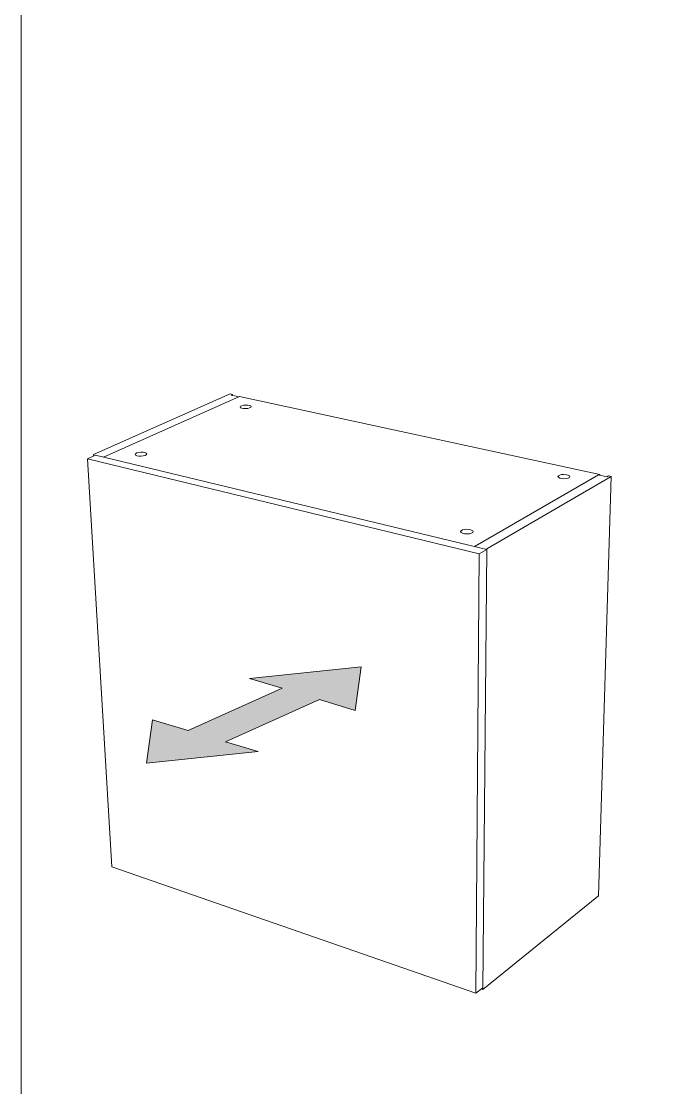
# Model space of a CAD drawing. Header units: metres. Extents: x -11.5 to 7.4, y -3.8 to 5.9.
# Drawn here: x 5.002 to 5.1572, y -2.363 to -2.1072 of the extents above; entities that cross this region are included whole.
import ezdxf

# ---------------------------------------------------------------- set-up
doc = ezdxf.new("R2010")
doc.units = ezdxf.units.M
doc.header["$MEASUREMENT"] = 0
doc.layers.add('PDF22_Geometry_Num_Penna__1_Num_Penna__255', color=255, linetype='Continuous', lineweight=18)
doc.layers.add('PDF22_Geometry_Num_Penna__7_Num_Penna__7', color=7, linetype='Continuous', lineweight=18)

msp = doc.modelspace()

# ---------------------------------------------------------------- hatches: boundary and pattern name
at = {"layer": 'PDF22_Geometry_Num_Penna__7_Num_Penna__7', "linetype": 'Continuous', "lineweight": 18}
msp.add_hatch(color=7, dxfattribs=at).paths.add_polyline_path([(5.073589437913348, -2.26992069623358), (5.082155812059025, -2.272510387428057), (5.083582107826004, -2.262063170199485), (5.056819098968472, -2.264850650901699), (5.064632398777235, -2.267211839931957), (5.042085623401414, -2.277342102545645), (5.033524163280774, -2.274752411351169), (5.032096639007538, -2.285194714554704), (5.05885964786507, -2.282412147877527), (5.051043891043788, -2.280049730341009)])

# ---------------------------------------------------------------- linework, layer by layer
at = {"layer": 'PDF22_Geometry_Num_Penna__1_Num_Penna__255', "color": 255, "linetype": 'Continuous', "lineweight": 18, "flags": 128}
msp.add_lwpolyline([(5.073589437913348, -2.26992069623358), (5.051043891043788, -2.280049730341009), (5.05885964786507, -2.282412147877527), (5.032096639007538, -2.285194714554704), (5.033524163280774, -2.274752411351169), (5.042085623401414, -2.277342102545645), (5.064632398777235, -2.267211839931957), (5.056819098968472, -2.264850650901699), (5.083582107826004, -2.262063170199485), (5.082155812059025, -2.272510387428057)], close=True, dxfattribs=at)
at = {"layer": 'PDF22_Geometry_Num_Penna__7_Num_Penna__7', "color": 7, "linetype": 'Continuous', "lineweight": 18, "flags": 128}
for points in [[(5.642769532835931, -2.753317884592255), (5.002017523204442, -2.753317884592255), (5.002017523204442, -1.851380530221434), (5.642769532835931, -1.851380530221434)], [(5.073589437913348, -2.26992069623358), (5.051043891043788, -2.280049730341009), (5.05885964786507, -2.282412147877527), (5.032096639007538, -2.285194714554704), (5.033524163280774, -2.274752411351169), (5.042085623401414, -2.277342102545645), (5.064632398777235, -2.267211839931957), (5.056819098968472, -2.264850650901699), (5.083582107826004, -2.262063170199485), (5.082155812059025, -2.272510387428057)]]:
    msp.add_lwpolyline(points, close=True, dxfattribs=at)
for points in [[(5.019379265062518, -2.211124632367635), (5.052175468159174, -2.196606145395943)], [(5.021730626042704, -2.211733480069714), (5.054353609756804, -2.197192879985356)], [(5.052730015884592, -2.196724450548708), (5.052175959561678, -2.196605285441562)], [(5.052740826739676, -2.19697334591683), (5.052357532786793, -2.19689226450372)], [(5.052358147039923, -2.196891773101217), (5.052730384436471, -2.19672469624996)], [(5.052740826739676, -2.19697334591683), (5.05272977018334, -2.196723959146204)], [(5.054032969623142, -2.197252953941433), (5.052740581038424, -2.196972854514326)], [(5.054353241204927, -2.197193125686608), (5.140885536586973, -2.215952416265193), (5.140881851068194, -2.216088780459969)], [(5.023732968394638, -2.31005059029539), (5.01788159308188, -2.212170582596751)], [(5.017881961633758, -2.212170214044873), (5.019810716460764, -2.211315173688442)], [(5.017881961633758, -2.212170214044873), (5.111956056941272, -2.234925835484764), (5.111152613847731, -2.340395554852984)], [(5.019400886772681, -2.211495886959177), (5.019378773660014, -2.211124878068887)], [(5.019811085012643, -2.211314805136565), (5.113723017493937, -2.233894750181385)], [(5.140598188972934, -2.216030917815159), (5.110954332937489, -2.23313418195629), (5.110954332937489, -2.233227548431992)], [(5.143602378179281, -2.216408929191127), (5.113723877448319, -2.233800892303179)], [(5.14056465075206, -2.317013763772759), (5.143602746731158, -2.216408929191127)], [(5.140598188972934, -2.216030917815159), (5.142598197162979, -2.216462123512152), (5.14293480787801, -2.216266791016933)], [(5.140884922333841, -2.215951802012064), (5.140710474445031, -2.216052539525322)], [(5.142935299280513, -2.216267159568811), (5.143602378179281, -2.216408437788623)], [(5.111956302642525, -2.234926326887269), (5.113722894643312, -2.233895610135766)], [(5.113723508896442, -2.233801138004431), (5.112784930114382, -2.339479703436722)], [(5.023733214095886, -2.310050713146016), (5.111152490997107, -2.340396046255488), (5.112788861334412, -2.339074173520546)], [(5.112436157187386, -2.339359555524568), (5.112785052965007, -2.339479949137973), (5.140564036498928, -2.317014255175263)]]:
    msp.add_lwpolyline(points, dxfattribs=at)
at = {"layer": 'PDF22_Geometry_Num_Penna__7_Num_Penna__7', "color": 7, "linetype": 'Continuous', "lineweight": 18}
for centre, major_axis, ratio in [((5.055874937091568, -2.199697543255171), (0.001331431819309614, 3.758535918496619e-05), 0.3225559809613789), ((5.03071712438061, -2.211062797551452), (0.001397784276338854, 6.016640021222486e-05), 0.3372207218278659), ((5.132272189077945, -2.216430748927956), (-0.001443631839422643, 1.822053726518992e-05), 0.3464477208059788), ((5.108984668126805, -2.229637941830495), (-0.001515286118331183, 2.131926196025138e-06), 0.365679305579085)]:
    msp.add_ellipse(centre, major_axis=major_axis, ratio=ratio, dxfattribs=at)

doc.saveas('drawing.dxf')
